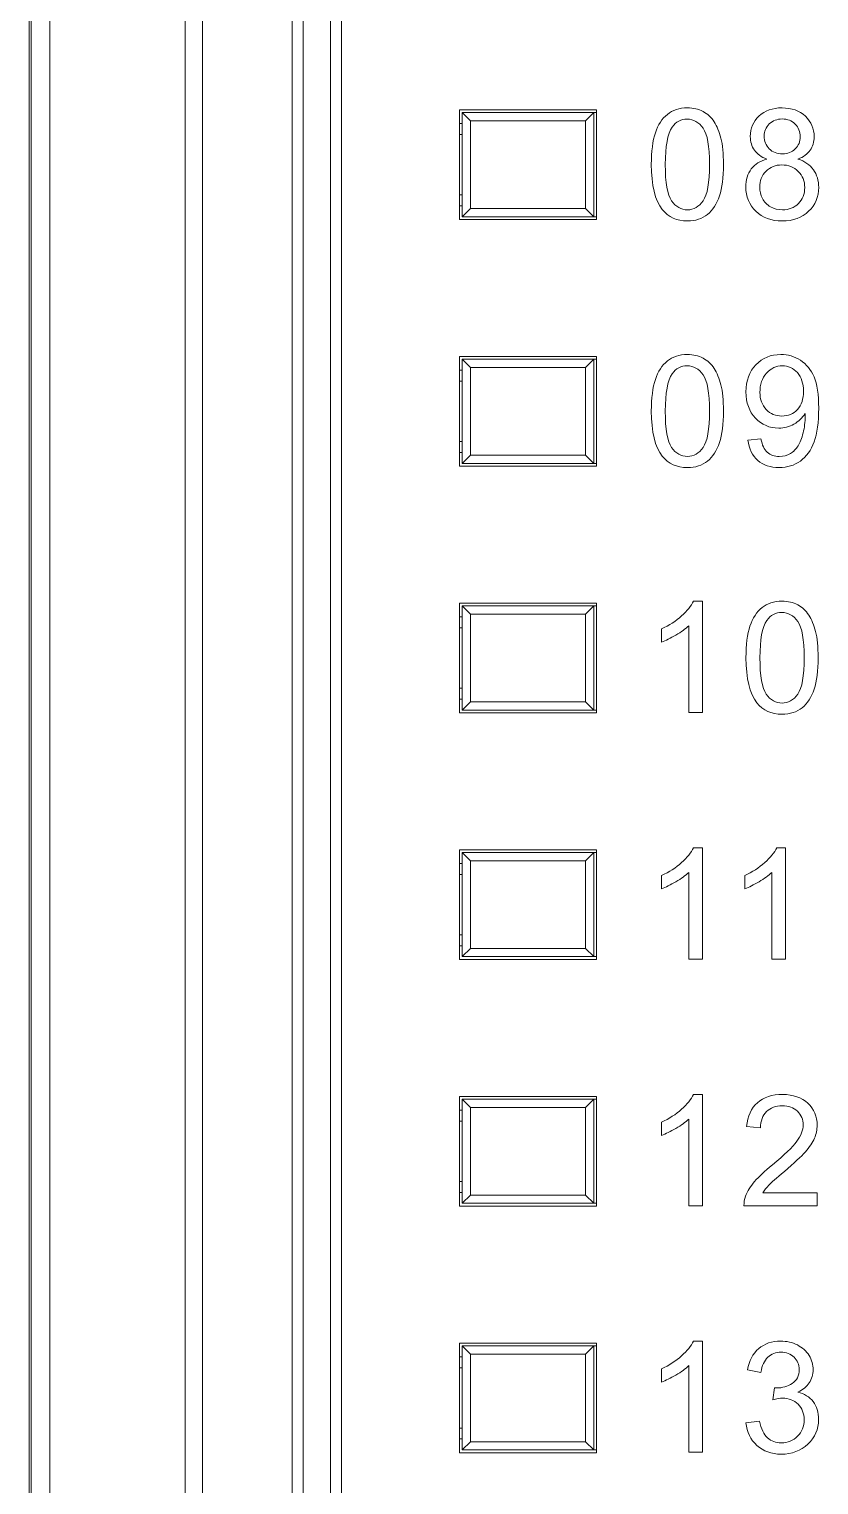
# Model space of a CAD drawing. Header units: millimetres. Extents: x 33157 to 59611, y -29750 to 1750.
# Drawn here: x 53816.45 to 53830.86, y 1166.9 to 1193.46 of the extents above; entities that cross this region are included whole.
import ezdxf

# ---------------------------------------------------------------- set-up
doc = ezdxf.new("R2010")
doc.units = ezdxf.units.MM
doc.layers.get('0').update_dxf_attribs({"lineweight": 18})

msp = doc.modelspace()

# ---------------------------------------------------------------- linework, layer by layer
at = {"lineweight": 9}
for p, q in [((53816.453, 1242.739), (53816.453, 1144.239)), ((53816.491, 1242.075), (53816.491, 1144.903)), ((53816.833, 1242.075), (53816.833, 1144.903)), ((53819.299, 1237.758), (53819.299, 1149.219)), ((53819.616, 1237.758), (53819.616, 1149.219)), ((53821.253, 1237.489), (53821.253, 1149.489)), ((53821.453, 1237.489), (53821.453, 1149.489)), ((53821.953, 1237.489), (53821.953, 1149.489)), ((53822.153, 1237.489), (53822.153, 1149.489)), ((53824.303, 1191.989), (53824.303, 1189.989)), ((53824.353, 1191.939), (53824.353, 1190.039)), ((53824.503, 1191.789), (53824.503, 1190.189)), ((53826.603, 1191.789), (53826.603, 1190.189)), ((53826.753, 1191.939), (53826.753, 1190.039)), ((53826.803, 1191.989), (53826.803, 1189.989)), ((53824.303, 1187.489), (53824.303, 1185.489)), ((53824.353, 1187.439), (53824.353, 1185.539)), ((53824.503, 1187.289), (53824.503, 1185.689)), ((53826.603, 1187.289), (53826.603, 1185.689)), ((53826.753, 1187.439), (53826.753, 1185.539)), ((53826.803, 1187.489), (53826.803, 1185.489)), ((53824.303, 1182.989), (53824.303, 1180.989)), ((53826.803, 1182.989), (53826.803, 1180.989)), ((53824.353, 1182.939), (53824.353, 1181.039)), ((53824.503, 1182.789), (53824.503, 1181.189)), ((53826.603, 1182.789), (53826.603, 1181.189)), ((53826.753, 1182.939), (53826.753, 1181.039)), ((53824.303, 1178.489), (53824.303, 1176.489)), ((53826.803, 1178.489), (53826.803, 1176.489)), ((53824.353, 1178.439), (53824.353, 1176.539)), ((53824.503, 1178.289), (53824.503, 1176.689)), ((53826.603, 1178.289), (53826.603, 1176.689)), ((53826.753, 1178.439), (53826.753, 1176.539)), ((53824.303, 1173.989), (53824.303, 1171.989)), ((53826.803, 1173.989), (53826.803, 1171.989)), ((53824.353, 1173.939), (53824.353, 1172.039)), ((53824.503, 1173.789), (53824.503, 1172.189)), ((53826.603, 1173.789), (53826.603, 1172.189)), ((53826.753, 1173.939), (53826.753, 1172.039)), ((53824.303, 1169.489), (53824.303, 1167.489)), ((53826.803, 1169.489), (53826.803, 1167.489)), ((53824.353, 1169.439), (53824.353, 1167.539)), ((53824.503, 1169.289), (53824.503, 1167.689)), ((53826.603, 1169.289), (53826.603, 1167.689)), ((53826.753, 1169.439), (53826.753, 1167.539))]:
    msp.add_line(p, q, dxfattribs=at)
for points, knots in [([(53827.803, 1190.993), (53827.803, 1191.232), (53827.828, 1191.424), (53827.877, 1191.57), (53827.926, 1191.716), (53827.999, 1191.829), (53828.096, 1191.907), (53828.192, 1191.986), (53828.314, 1192.025), (53828.461, 1192.025), (53828.569, 1192.025), (53828.664, 1192.003), (53828.746, 1191.96), (53828.828, 1191.916), (53828.896, 1191.853), (53828.949, 1191.771), (53829.001, 1191.689), (53829.043, 1191.589), (53829.073, 1191.47), (53829.103, 1191.352), (53829.118, 1191.193), (53829.118, 1190.993), (53829.118, 1190.756), (53829.094, 1190.564), (53829.045, 1190.418), (53828.997, 1190.272), (53828.924, 1190.16), (53828.827, 1190.081), (53828.731, 1190.001), (53828.608, 1189.962), (53828.461, 1189.962), (53828.266, 1189.962), (53828.114, 1190.031), (53828.003, 1190.17), (53827.87, 1190.339), (53827.803, 1190.613), (53827.803, 1190.993)], [0, 0, 0, 0, 134810.829636, 134810.829636, 134810.829636, 269621.659271, 269621.659271, 269621.659271, 404432.488907, 404432.488907, 404432.488907, 539243.318543, 539243.318543, 539243.318543, 674054.148179, 674054.148179, 674054.148179, 808864.977814, 808864.977814, 808864.977814, 943675.80745, 943675.80745, 943675.80745, 1078486.637086, 1078486.637086, 1078486.637086, 1213297.466721, 1213297.466721, 1213297.466721, 1348108.296357, 1348108.296357, 1348108.296357, 1482919.125993, 1482919.125993, 1482919.125993, 1617729.955629, 1617729.955629, 1617729.955629, 1617729.955629]), ([(53829.912, 1191.091), (53829.809, 1191.129), (53829.733, 1191.183), (53829.683, 1191.253), (53829.634, 1191.323), (53829.609, 1191.406), (53829.609, 1191.504), (53829.609, 1191.651), (53829.661, 1191.774), (53829.767, 1191.874), (53829.872, 1191.975), (53830.013, 1192.025), (53830.188, 1192.025), (53830.364, 1192.025), (53830.506, 1191.974), (53830.613, 1191.871), (53830.721, 1191.769), (53830.774, 1191.644), (53830.774, 1191.497), (53830.774, 1191.403), (53830.75, 1191.321), (53830.701, 1191.252), (53830.652, 1191.183), (53830.578, 1191.129), (53830.477, 1191.091), (53830.601, 1191.051), (53830.695, 1190.986), (53830.759, 1190.896), (53830.824, 1190.806), (53830.856, 1190.699), (53830.856, 1190.573), (53830.856, 1190.401), (53830.795, 1190.256), (53830.673, 1190.138), (53830.551, 1190.021), (53830.39, 1189.962), (53830.191, 1189.962), (53829.992, 1189.962), (53829.832, 1190.021), (53829.71, 1190.139), (53829.588, 1190.257), (53829.527, 1190.404), (53829.527, 1190.581), (53829.527, 1190.712), (53829.56, 1190.822), (53829.627, 1190.91), (53829.694, 1190.999), (53829.789, 1191.059), (53829.912, 1191.091)], [0, 0, 0, 0, 133246.302296, 133246.302296, 133246.302296, 266492.604592, 266492.604592, 266492.604592, 399738.906888, 399738.906888, 399738.906888, 532985.209184, 532985.209184, 532985.209184, 666231.51148, 666231.51148, 666231.51148, 799477.813776, 799477.813776, 799477.813776, 932724.116072, 932724.116072, 932724.116072, 1065970.418368, 1065970.418368, 1065970.418368, 1199216.720664, 1199216.720664, 1199216.720664, 1332463.02296, 1332463.02296, 1332463.02296, 1465709.325256, 1465709.325256, 1465709.325256, 1598955.627552, 1598955.627552, 1598955.627552, 1732201.929848, 1732201.929848, 1732201.929848, 1865448.232144, 1865448.232144, 1865448.232144, 1998694.53444, 1998694.53444, 1998694.53444, 2131940.836736, 2131940.836736, 2131940.836736, 2131940.836736]), ([(53828.057, 1190.992), (53828.057, 1190.66), (53828.096, 1190.438), (53828.173, 1190.329), (53828.251, 1190.22), (53828.347, 1190.165), (53828.461, 1190.165), (53828.575, 1190.165), (53828.671, 1190.22), (53828.748, 1190.33), (53828.826, 1190.44), (53828.864, 1190.66), (53828.864, 1190.992), (53828.864, 1191.325), (53828.826, 1191.546), (53828.748, 1191.655), (53828.671, 1191.764), (53828.574, 1191.819), (53828.458, 1191.819), (53828.344, 1191.819), (53828.253, 1191.771), (53828.185, 1191.674), (53828.1, 1191.551), (53828.057, 1191.324), (53828.057, 1190.992)], [0, 0, 0, 0, 137948.929243, 137948.929243, 137948.929243, 275897.858486, 275897.858486, 275897.858486, 413846.787728, 413846.787728, 413846.787728, 551795.716971, 551795.716971, 551795.716971, 689744.646214, 689744.646214, 689744.646214, 827693.575457, 827693.575457, 827693.575457, 965642.504699, 965642.504699, 965642.504699, 1103591.433942, 1103591.433942, 1103591.433942, 1103591.433942]), ([(53829.863, 1191.513), (53829.863, 1191.417), (53829.893, 1191.339), (53829.954, 1191.278), (53830.015, 1191.217), (53830.095, 1191.187), (53830.194, 1191.187), (53830.291, 1191.187), (53830.369, 1191.217), (53830.429, 1191.277), (53830.49, 1191.337), (53830.52, 1191.411), (53830.52, 1191.499), (53830.52, 1191.59), (53830.489, 1191.667), (53830.427, 1191.729), (53830.364, 1191.791), (53830.286, 1191.822), (53830.191, 1191.822), (53830.096, 1191.822), (53830.017, 1191.791), (53829.955, 1191.731), (53829.894, 1191.67), (53829.863, 1191.597), (53829.863, 1191.513)], [0, 0, 0, 0, 137953.660588, 137953.660588, 137953.660588, 275907.321177, 275907.321177, 275907.321177, 413860.981765, 413860.981765, 413860.981765, 551814.642353, 551814.642353, 551814.642353, 689768.302942, 689768.302942, 689768.302942, 827721.96353, 827721.96353, 827721.96353, 965675.624119, 965675.624119, 965675.624119, 1103629.284707, 1103629.284707, 1103629.284707, 1103629.284707]), ([(53829.781, 1190.579), (53829.781, 1190.508), (53829.797, 1190.439), (53829.83, 1190.373), (53829.863, 1190.307), (53829.913, 1190.256), (53829.98, 1190.22), (53830.046, 1190.184), (53830.118, 1190.165), (53830.193, 1190.165), (53830.313, 1190.165), (53830.411, 1190.203), (53830.487, 1190.279), (53830.564, 1190.356), (53830.602, 1190.453), (53830.602, 1190.57), (53830.602, 1190.69), (53830.563, 1190.788), (53830.484, 1190.866), (53830.405, 1190.945), (53830.305, 1190.984), (53830.185, 1190.984), (53830.068, 1190.984), (53829.971, 1190.945), (53829.895, 1190.868), (53829.819, 1190.791), (53829.781, 1190.694), (53829.781, 1190.579)], [0, 0, 0, 0, 136974.422296, 136974.422296, 136974.422296, 273948.844591, 273948.844591, 273948.844591, 410923.266887, 410923.266887, 410923.266887, 547897.689183, 547897.689183, 547897.689183, 684872.111478, 684872.111478, 684872.111478, 821846.533774, 821846.533774, 821846.533774, 958820.95607, 958820.95607, 958820.95607, 1095795.378366, 1095795.378366, 1095795.378366, 1232769.800661, 1232769.800661, 1232769.800661, 1232769.800661]), ([(53827.803, 1186.493), (53827.803, 1186.732), (53827.828, 1186.924), (53827.877, 1187.07), (53827.926, 1187.216), (53827.999, 1187.329), (53828.096, 1187.407), (53828.192, 1187.486), (53828.314, 1187.525), (53828.461, 1187.525), (53828.569, 1187.525), (53828.664, 1187.503), (53828.746, 1187.46), (53828.828, 1187.416), (53828.896, 1187.353), (53828.949, 1187.271), (53829.001, 1187.189), (53829.043, 1187.089), (53829.073, 1186.97), (53829.103, 1186.852), (53829.118, 1186.693), (53829.118, 1186.493), (53829.118, 1186.256), (53829.094, 1186.064), (53829.045, 1185.918), (53828.997, 1185.772), (53828.924, 1185.66), (53828.827, 1185.581), (53828.731, 1185.501), (53828.608, 1185.462), (53828.461, 1185.462), (53828.266, 1185.462), (53828.114, 1185.531), (53828.003, 1185.67), (53827.87, 1185.839), (53827.803, 1186.113), (53827.803, 1186.493)], [0, 0, 0, 0, 134816.345369, 134816.345369, 134816.345369, 269632.690738, 269632.690738, 269632.690738, 404449.036108, 404449.036108, 404449.036108, 539265.381477, 539265.381477, 539265.381477, 674081.726846, 674081.726846, 674081.726846, 808898.072215, 808898.072215, 808898.072215, 943714.417585, 943714.417585, 943714.417585, 1078530.762954, 1078530.762954, 1078530.762954, 1213347.108323, 1213347.108323, 1213347.108323, 1348163.453692, 1348163.453692, 1348163.453692, 1482979.799062, 1482979.799062, 1482979.799062, 1617796.144431, 1617796.144431, 1617796.144431, 1617796.144431]), ([(53829.566, 1185.964), (53829.566, 1185.964), (53829.803, 1185.984), (53829.803, 1185.984), (53829.824, 1185.872), (53829.862, 1185.791), (53829.919, 1185.741), (53829.976, 1185.691), (53830.049, 1185.665), (53830.138, 1185.665), (53830.214, 1185.665), (53830.281, 1185.683), (53830.339, 1185.718), (53830.397, 1185.753), (53830.444, 1185.799), (53830.48, 1185.858), (53830.516, 1185.916), (53830.547, 1185.995), (53830.572, 1186.095), (53830.597, 1186.194), (53830.609, 1186.295), (53830.609, 1186.398), (53830.609, 1186.409), (53830.609, 1186.426), (53830.608, 1186.448), (53830.558, 1186.369), (53830.491, 1186.304), (53830.405, 1186.255), (53830.319, 1186.206), (53830.226, 1186.182), (53830.126, 1186.182), (53829.959, 1186.182), (53829.818, 1186.242), (53829.703, 1186.364), (53829.587, 1186.485), (53829.53, 1186.644), (53829.53, 1186.843), (53829.53, 1187.048), (53829.59, 1187.213), (53829.711, 1187.338), (53829.831, 1187.462), (53829.982, 1187.525), (53830.164, 1187.525), (53830.295, 1187.525), (53830.415, 1187.49), (53830.524, 1187.419), (53830.633, 1187.348), (53830.715, 1187.247), (53830.771, 1187.116), (53830.828, 1186.986), (53830.856, 1186.796), (53830.856, 1186.548), (53830.856, 1186.29), (53830.828, 1186.084), (53830.772, 1185.931), (53830.716, 1185.778), (53830.633, 1185.662), (53830.522, 1185.582), (53830.412, 1185.502), (53830.282, 1185.462), (53830.134, 1185.462), (53829.975, 1185.462), (53829.847, 1185.506), (53829.746, 1185.594), (53829.647, 1185.682), (53829.586, 1185.805), (53829.566, 1185.964)], [0, 0, 0, 0, 131968.067503, 131968.067503, 131968.067503, 263936.135006, 263936.135006, 263936.135006, 395904.202509, 395904.202509, 395904.202509, 527872.270012, 527872.270012, 527872.270012, 659840.337515, 659840.337515, 659840.337515, 791808.405019, 791808.405019, 791808.405019, 923776.472522, 923776.472522, 923776.472522, 1055744.540025, 1055744.540025, 1055744.540025, 1187712.607528, 1187712.607528, 1187712.607528, 1319680.675031, 1319680.675031, 1319680.675031, 1451648.742534, 1451648.742534, 1451648.742534, 1583616.810037, 1583616.810037, 1583616.810037, 1715584.87754, 1715584.87754, 1715584.87754, 1847552.945043, 1847552.945043, 1847552.945043, 1979521.012546, 1979521.012546, 1979521.012546, 2111489.080049, 2111489.080049, 2111489.080049, 2243457.147552, 2243457.147552, 2243457.147552, 2375425.215056, 2375425.215056, 2375425.215056, 2507393.282559, 2507393.282559, 2507393.282559, 2639361.350062, 2639361.350062, 2639361.350062, 2771329.417565, 2771329.417565, 2771329.417565, 2903297.485068, 2903297.485068, 2903297.485068, 2903297.485068]), ([(53828.057, 1186.492), (53828.057, 1186.16), (53828.096, 1185.938), (53828.173, 1185.829), (53828.251, 1185.72), (53828.347, 1185.665), (53828.461, 1185.665), (53828.575, 1185.665), (53828.671, 1185.72), (53828.748, 1185.83), (53828.826, 1185.94), (53828.864, 1186.16), (53828.864, 1186.492), (53828.864, 1186.825), (53828.826, 1187.046), (53828.748, 1187.155), (53828.671, 1187.264), (53828.574, 1187.319), (53828.458, 1187.319), (53828.344, 1187.319), (53828.253, 1187.271), (53828.185, 1187.174), (53828.1, 1187.051), (53828.057, 1186.824), (53828.057, 1186.492)], [0, 0, 0, 0, 137954.573152, 137954.573152, 137954.573152, 275909.146304, 275909.146304, 275909.146304, 413863.719456, 413863.719456, 413863.719456, 551818.292609, 551818.292609, 551818.292609, 689772.865761, 689772.865761, 689772.865761, 827727.438913, 827727.438913, 827727.438913, 965682.012065, 965682.012065, 965682.012065, 1103636.585217, 1103636.585217, 1103636.585217, 1103636.585217]), ([(53830.579, 1186.856), (53830.579, 1186.998), (53830.542, 1187.111), (53830.467, 1187.194), (53830.392, 1187.277), (53830.301, 1187.319), (53830.193, 1187.319), (53830.082, 1187.319), (53829.986, 1187.274), (53829.905, 1187.184), (53829.824, 1187.095), (53829.784, 1186.978), (53829.784, 1186.835), (53829.784, 1186.707), (53829.822, 1186.602), (53829.899, 1186.522), (53829.976, 1186.442), (53830.072, 1186.402), (53830.186, 1186.402), (53830.301, 1186.402), (53830.395, 1186.442), (53830.469, 1186.522), (53830.543, 1186.602), (53830.579, 1186.714), (53830.579, 1186.856)], [0, 0, 0, 0, 137958.622994, 137958.622994, 137958.622994, 275917.245988, 275917.245988, 275917.245988, 413875.868981, 413875.868981, 413875.868981, 551834.491975, 551834.491975, 551834.491975, 689793.114969, 689793.114969, 689793.114969, 827751.737963, 827751.737963, 827751.737963, 965710.360956, 965710.360956, 965710.360956, 1103668.98395, 1103668.98395, 1103668.98395, 1103668.98395]), ([(53828.735, 1180.996), (53828.735, 1180.996), (53828.486, 1180.996), (53828.486, 1180.996), (53828.486, 1180.996), (53828.486, 1182.577), (53828.486, 1182.577), (53828.426, 1182.52), (53828.348, 1182.463), (53828.251, 1182.406), (53828.154, 1182.349), (53828.067, 1182.306), (53827.989, 1182.278), (53827.989, 1182.278), (53827.989, 1182.518), (53827.989, 1182.518), (53828.128, 1182.583), (53828.25, 1182.662), (53828.354, 1182.755), (53828.457, 1182.848), (53828.531, 1182.938), (53828.575, 1183.025), (53828.575, 1183.025), (53828.735, 1183.025), (53828.735, 1183.025), (53828.735, 1183.025), (53828.735, 1180.996), (53828.735, 1180.996)], [0, 0, 0, 0, 136977.906999, 136977.906999, 136977.906999, 273955.813998, 273955.813998, 273955.813998, 410933.720996, 410933.720996, 410933.720996, 547911.627995, 547911.627995, 547911.627995, 684889.534994, 684889.534994, 684889.534994, 821867.441993, 821867.441993, 821867.441993, 958845.348992, 958845.348992, 958845.348992, 1095823.25599, 1095823.25599, 1095823.25599, 1232801.162989, 1232801.162989, 1232801.162989, 1232801.162989]), ([(53829.53, 1181.993), (53829.53, 1182.232), (53829.554, 1182.424), (53829.603, 1182.57), (53829.652, 1182.716), (53829.725, 1182.829), (53829.822, 1182.907), (53829.919, 1182.986), (53830.04, 1183.025), (53830.187, 1183.025), (53830.295, 1183.025), (53830.39, 1183.003), (53830.473, 1182.96), (53830.555, 1182.916), (53830.622, 1182.853), (53830.675, 1182.771), (53830.728, 1182.689), (53830.769, 1182.589), (53830.799, 1182.47), (53830.83, 1182.352), (53830.845, 1182.193), (53830.845, 1181.993), (53830.845, 1181.756), (53830.82, 1181.564), (53830.772, 1181.418), (53830.723, 1181.272), (53830.65, 1181.16), (53830.554, 1181.081), (53830.457, 1181.001), (53830.335, 1180.962), (53830.187, 1180.962), (53829.993, 1180.962), (53829.84, 1181.031), (53829.729, 1181.17), (53829.596, 1181.339), (53829.53, 1181.613), (53829.53, 1181.993)], [0, 0, 0, 0, 134826.232394, 134826.232394, 134826.232394, 269652.464787, 269652.464787, 269652.464787, 404478.697181, 404478.697181, 404478.697181, 539304.929574, 539304.929574, 539304.929574, 674131.161968, 674131.161968, 674131.161968, 808957.394361, 808957.394361, 808957.394361, 943783.626755, 943783.626755, 943783.626755, 1078609.859148, 1078609.859148, 1078609.859148, 1213436.091542, 1213436.091542, 1213436.091542, 1348262.323935, 1348262.323935, 1348262.323935, 1483088.556329, 1483088.556329, 1483088.556329, 1617914.788723, 1617914.788723, 1617914.788723, 1617914.788723]), ([(53829.784, 1181.992), (53829.784, 1181.66), (53829.822, 1181.438), (53829.9, 1181.329), (53829.977, 1181.22), (53830.073, 1181.165), (53830.187, 1181.165), (53830.301, 1181.165), (53830.397, 1181.22), (53830.475, 1181.33), (53830.552, 1181.44), (53830.591, 1181.66), (53830.591, 1181.992), (53830.591, 1182.325), (53830.552, 1182.546), (53830.475, 1182.655), (53830.397, 1182.764), (53830.301, 1182.819), (53830.184, 1182.819), (53830.071, 1182.819), (53829.979, 1182.771), (53829.911, 1182.674), (53829.826, 1182.551), (53829.784, 1182.324), (53829.784, 1181.992)], [0, 0, 0, 0, 137964.69008, 137964.69008, 137964.69008, 275929.380161, 275929.380161, 275929.380161, 413894.070241, 413894.070241, 413894.070241, 551858.760321, 551858.760321, 551858.760321, 689823.450401, 689823.450401, 689823.450401, 827788.140482, 827788.140482, 827788.140482, 965752.830562, 965752.830562, 965752.830562, 1103717.520642, 1103717.520642, 1103717.520642, 1103717.520642]), ([(53828.735, 1176.496), (53828.735, 1176.496), (53828.486, 1176.496), (53828.486, 1176.496), (53828.486, 1176.496), (53828.486, 1178.077), (53828.486, 1178.077), (53828.426, 1178.02), (53828.348, 1177.963), (53828.251, 1177.906), (53828.154, 1177.849), (53828.067, 1177.806), (53827.989, 1177.778), (53827.989, 1177.778), (53827.989, 1178.018), (53827.989, 1178.018), (53828.128, 1178.083), (53828.25, 1178.162), (53828.354, 1178.255), (53828.457, 1178.348), (53828.531, 1178.438), (53828.575, 1178.525), (53828.575, 1178.525), (53828.735, 1178.525), (53828.735, 1178.525), (53828.735, 1178.525), (53828.735, 1176.496), (53828.735, 1176.496)], [0, 0, 0, 0, 136983.263697, 136983.263697, 136983.263697, 273966.527394, 273966.527394, 273966.527394, 410949.791091, 410949.791091, 410949.791091, 547933.054788, 547933.054788, 547933.054788, 684916.318485, 684916.318485, 684916.318485, 821899.582182, 821899.582182, 821899.582182, 958882.845879, 958882.845879, 958882.845879, 1095866.109576, 1095866.109576, 1095866.109576, 1232849.373273, 1232849.373273, 1232849.373273, 1232849.373273]), ([(53830.252, 1176.496), (53830.252, 1176.496), (53830.003, 1176.496), (53830.003, 1176.496), (53830.003, 1176.496), (53830.003, 1178.077), (53830.003, 1178.077), (53829.944, 1178.02), (53829.865, 1177.963), (53829.768, 1177.906), (53829.671, 1177.849), (53829.584, 1177.806), (53829.507, 1177.778), (53829.507, 1177.778), (53829.507, 1178.018), (53829.507, 1178.018), (53829.645, 1178.083), (53829.767, 1178.162), (53829.871, 1178.255), (53829.975, 1178.348), (53830.048, 1178.438), (53830.092, 1178.525), (53830.092, 1178.525), (53830.252, 1178.525), (53830.252, 1178.525), (53830.252, 1178.525), (53830.252, 1176.496), (53830.252, 1176.496)], [0, 0, 0, 0, 136987.164028, 136987.164028, 136987.164028, 273974.328057, 273974.328057, 273974.328057, 410961.492085, 410961.492085, 410961.492085, 547948.656113, 547948.656113, 547948.656113, 684935.820141, 684935.820141, 684935.820141, 821922.98417, 821922.98417, 821922.98417, 958910.148198, 958910.148198, 958910.148198, 1095897.312226, 1095897.312226, 1095897.312226, 1232884.476254, 1232884.476254, 1232884.476254, 1232884.476254]), ([(53828.735, 1171.996), (53828.735, 1171.996), (53828.486, 1171.996), (53828.486, 1171.996), (53828.486, 1171.996), (53828.486, 1173.577), (53828.486, 1173.577), (53828.426, 1173.52), (53828.348, 1173.463), (53828.251, 1173.406), (53828.154, 1173.349), (53828.067, 1173.306), (53827.989, 1173.278), (53827.989, 1173.278), (53827.989, 1173.518), (53827.989, 1173.518), (53828.128, 1173.583), (53828.25, 1173.662), (53828.354, 1173.755), (53828.457, 1173.848), (53828.531, 1173.938), (53828.575, 1174.025), (53828.575, 1174.025), (53828.735, 1174.025), (53828.735, 1174.025), (53828.735, 1174.025), (53828.735, 1171.996), (53828.735, 1171.996)], [0, 0, 0, 0, 136988.621088, 136988.621088, 136988.621088, 273977.242176, 273977.242176, 273977.242176, 410965.863264, 410965.863264, 410965.863264, 547954.484352, 547954.484352, 547954.484352, 684943.10544, 684943.10544, 684943.10544, 821931.726528, 821931.726528, 821931.726528, 958920.347616, 958920.347616, 958920.347616, 1095908.968704, 1095908.968704, 1095908.968704, 1232897.589792, 1232897.589792, 1232897.589792, 1232897.589792]), ([(53830.831, 1172.233), (53830.831, 1172.233), (53830.831, 1171.996), (53830.831, 1171.996), (53830.831, 1171.996), (53829.493, 1171.996), (53829.493, 1171.996), (53829.491, 1172.056), (53829.501, 1172.113), (53829.522, 1172.168), (53829.556, 1172.259), (53829.611, 1172.349), (53829.687, 1172.437), (53829.763, 1172.525), (53829.871, 1172.627), (53830.012, 1172.742), (53830.23, 1172.922), (53830.379, 1173.065), (53830.457, 1173.17), (53830.535, 1173.275), (53830.574, 1173.375), (53830.574, 1173.469), (53830.574, 1173.567), (53830.539, 1173.65), (53830.468, 1173.718), (53830.397, 1173.785), (53830.305, 1173.819), (53830.192, 1173.819), (53830.072, 1173.819), (53829.976, 1173.783), (53829.904, 1173.712), (53829.832, 1173.641), (53829.796, 1173.542), (53829.795, 1173.415), (53829.795, 1173.415), (53829.541, 1173.441), (53829.541, 1173.441), (53829.558, 1173.631), (53829.624, 1173.776), (53829.738, 1173.875), (53829.852, 1173.975), (53830.005, 1174.025), (53830.198, 1174.025), (53830.391, 1174.025), (53830.545, 1173.971), (53830.658, 1173.864), (53830.771, 1173.756), (53830.828, 1173.622), (53830.828, 1173.463), (53830.828, 1173.382), (53830.811, 1173.303), (53830.778, 1173.225), (53830.745, 1173.146), (53830.69, 1173.064), (53830.613, 1172.978), (53830.536, 1172.891), (53830.409, 1172.772), (53830.231, 1172.622), (53830.082, 1172.497), (53829.986, 1172.412), (53829.944, 1172.367), (53829.901, 1172.323), (53829.866, 1172.278), (53829.839, 1172.233), (53829.839, 1172.233), (53830.831, 1172.233), (53830.831, 1172.233)], [0, 0, 0, 0, 131982.046076, 131982.046076, 131982.046076, 263964.092152, 263964.092152, 263964.092152, 395946.138228, 395946.138228, 395946.138228, 527928.184303, 527928.184303, 527928.184303, 659910.230379, 659910.230379, 659910.230379, 791892.276455, 791892.276455, 791892.276455, 923874.322531, 923874.322531, 923874.322531, 1055856.368607, 1055856.368607, 1055856.368607, 1187838.414683, 1187838.414683, 1187838.414683, 1319820.460758, 1319820.460758, 1319820.460758, 1451802.506834, 1451802.506834, 1451802.506834, 1583784.55291, 1583784.55291, 1583784.55291, 1715766.598986, 1715766.598986, 1715766.598986, 1847748.645062, 1847748.645062, 1847748.645062, 1979730.691138, 1979730.691138, 1979730.691138, 2111712.737213, 2111712.737213, 2111712.737213, 2243694.783289, 2243694.783289, 2243694.783289, 2375676.829365, 2375676.829365, 2375676.829365, 2507658.875441, 2507658.875441, 2507658.875441, 2639640.921517, 2639640.921517, 2639640.921517, 2771622.967593, 2771622.967593, 2771622.967593, 2903605.013669, 2903605.013669, 2903605.013669, 2903605.013669]), ([(53828.735, 1167.496), (53828.735, 1167.496), (53828.486, 1167.496), (53828.486, 1167.496), (53828.486, 1167.496), (53828.486, 1169.077), (53828.486, 1169.077), (53828.426, 1169.02), (53828.348, 1168.963), (53828.251, 1168.906), (53828.154, 1168.849), (53828.067, 1168.806), (53827.989, 1168.778), (53827.989, 1168.778), (53827.989, 1169.018), (53827.989, 1169.018), (53828.128, 1169.083), (53828.25, 1169.162), (53828.354, 1169.255), (53828.457, 1169.348), (53828.531, 1169.438), (53828.575, 1169.525), (53828.575, 1169.525), (53828.735, 1169.525), (53828.735, 1169.525), (53828.735, 1169.525), (53828.735, 1167.496), (53828.735, 1167.496)], [0, 0, 0, 0, 136993.979172, 136993.979172, 136993.979172, 273987.958343, 273987.958343, 273987.958343, 410981.937515, 410981.937515, 410981.937515, 547975.916687, 547975.916687, 547975.916687, 684969.895858, 684969.895858, 684969.895858, 821963.87503, 821963.87503, 821963.87503, 958957.854202, 958957.854202, 958957.854202, 1095951.833373, 1095951.833373, 1095951.833373, 1232945.812545, 1232945.812545, 1232945.812545, 1232945.812545]), ([(53829.53, 1168.032), (53829.53, 1168.032), (53829.778, 1168.066), (53829.778, 1168.066), (53829.807, 1167.925), (53829.855, 1167.823), (53829.923, 1167.761), (53829.991, 1167.699), (53830.075, 1167.668), (53830.174, 1167.668), (53830.292, 1167.668), (53830.391, 1167.708), (53830.471, 1167.789), (53830.551, 1167.87), (53830.591, 1167.97), (53830.591, 1168.09), (53830.591, 1168.204), (53830.554, 1168.298), (53830.479, 1168.372), (53830.404, 1168.446), (53830.31, 1168.483), (53830.195, 1168.483), (53830.148, 1168.483), (53830.089, 1168.474), (53830.019, 1168.455), (53830.019, 1168.455), (53830.047, 1168.673), (53830.047, 1168.673), (53830.063, 1168.671), (53830.077, 1168.67), (53830.087, 1168.67), (53830.193, 1168.67), (53830.288, 1168.698), (53830.373, 1168.753), (53830.458, 1168.808), (53830.5, 1168.892), (53830.5, 1169.007), (53830.5, 1169.097), (53830.469, 1169.173), (53830.408, 1169.232), (53830.346, 1169.292), (53830.267, 1169.322), (53830.169, 1169.322), (53830.072, 1169.322), (53829.992, 1169.291), (53829.928, 1169.23), (53829.863, 1169.169), (53829.822, 1169.077), (53829.803, 1168.955), (53829.803, 1168.955), (53829.555, 1169), (53829.555, 1169), (53829.586, 1169.167), (53829.654, 1169.296), (53829.762, 1169.388), (53829.869, 1169.479), (53830.003, 1169.525), (53830.163, 1169.525), (53830.273, 1169.525), (53830.375, 1169.501), (53830.467, 1169.454), (53830.561, 1169.407), (53830.632, 1169.343), (53830.681, 1169.261), (53830.73, 1169.179), (53830.754, 1169.093), (53830.754, 1169.001), (53830.754, 1168.914), (53830.731, 1168.835), (53830.684, 1168.763), (53830.637, 1168.692), (53830.568, 1168.635), (53830.476, 1168.593), (53830.595, 1168.565), (53830.688, 1168.508), (53830.754, 1168.421), (53830.82, 1168.335), (53830.853, 1168.225), (53830.853, 1168.095), (53830.853, 1167.919), (53830.789, 1167.769), (53830.66, 1167.646), (53830.531, 1167.523), (53830.369, 1167.462), (53830.172, 1167.462), (53829.995, 1167.462), (53829.848, 1167.515), (53829.73, 1167.621), (53829.613, 1167.727), (53829.546, 1167.864), (53829.53, 1168.032)], [0, 0, 0, 0, 131075.341773, 131075.341773, 131075.341773, 262150.683547, 262150.683547, 262150.683547, 393226.02532, 393226.02532, 393226.02532, 524301.367094, 524301.367094, 524301.367094, 655376.708867, 655376.708867, 655376.708867, 786452.050641, 786452.050641, 786452.050641, 917527.392414, 917527.392414, 917527.392414, 1048602.734188, 1048602.734188, 1048602.734188, 1179678.075961, 1179678.075961, 1179678.075961, 1310753.417735, 1310753.417735, 1310753.417735, 1441828.759508, 1441828.759508, 1441828.759508, 1572904.101282, 1572904.101282, 1572904.101282, 1703979.443055, 1703979.443055, 1703979.443055, 1835054.784829, 1835054.784829, 1835054.784829, 1966130.126602, 1966130.126602, 1966130.126602, 2097205.468376, 2097205.468376, 2097205.468376, 2228280.810149, 2228280.810149, 2228280.810149, 2359356.151923, 2359356.151923, 2359356.151923, 2490431.493696, 2490431.493696, 2490431.493696, 2621506.835469, 2621506.835469, 2621506.835469, 2752582.177243, 2752582.177243, 2752582.177243, 2883657.519016, 2883657.519016, 2883657.519016, 3014732.86079, 3014732.86079, 3014732.86079, 3145808.202563, 3145808.202563, 3145808.202563, 3276883.544337, 3276883.544337, 3276883.544337, 3407958.88611, 3407958.88611, 3407958.88611, 3539034.227884, 3539034.227884, 3539034.227884, 3670109.569657, 3670109.569657, 3670109.569657, 3801184.911431, 3801184.911431, 3801184.911431, 3932260.253204, 3932260.253204, 3932260.253204, 3932260.253204])]:
    msp.add_open_spline(points, degree=3, knots=knots)
for points in [[(53826.803, 1191.989), (53826.803, 1191.989), (53824.303, 1191.989), (53824.303, 1191.989)], [(53824.353, 1191.939), (53824.353, 1191.939), (53826.803, 1191.939), (53826.803, 1191.939)], [(53824.353, 1191.939), (53824.353, 1191.939), (53824.503, 1191.789), (53824.503, 1191.789)], [(53826.603, 1191.789), (53826.603, 1191.789), (53824.503, 1191.789), (53824.503, 1191.789)], [(53826.753, 1191.939), (53826.753, 1191.939), (53826.603, 1191.789), (53826.603, 1191.789)], [(53824.353, 1191.739), (53824.353, 1191.739), (53824.303, 1191.739), (53824.303, 1191.739)], [(53824.353, 1191.539), (53824.353, 1191.539), (53824.303, 1191.539), (53824.303, 1191.539)], [(53824.303, 1190.439), (53824.303, 1190.439), (53824.353, 1190.439), (53824.353, 1190.439)], [(53824.303, 1190.239), (53824.303, 1190.239), (53824.353, 1190.239), (53824.353, 1190.239)], [(53824.353, 1190.039), (53824.353, 1190.039), (53824.503, 1190.189), (53824.503, 1190.189)], [(53824.503, 1190.189), (53824.503, 1190.189), (53826.603, 1190.189), (53826.603, 1190.189)], [(53826.753, 1190.039), (53826.753, 1190.039), (53826.603, 1190.189), (53826.603, 1190.189)], [(53824.303, 1189.989), (53824.303, 1189.989), (53826.803, 1189.989), (53826.803, 1189.989)], [(53824.353, 1190.039), (53824.353, 1190.039), (53826.803, 1190.039), (53826.803, 1190.039)], [(53826.803, 1187.489), (53826.803, 1187.489), (53824.303, 1187.489), (53824.303, 1187.489)], [(53824.353, 1187.239), (53824.353, 1187.239), (53824.303, 1187.239), (53824.303, 1187.239)], [(53824.353, 1187.439), (53824.353, 1187.439), (53826.803, 1187.439), (53826.803, 1187.439)], [(53824.353, 1187.439), (53824.353, 1187.439), (53824.503, 1187.289), (53824.503, 1187.289)], [(53826.603, 1187.289), (53826.603, 1187.289), (53824.503, 1187.289), (53824.503, 1187.289)], [(53826.753, 1187.439), (53826.753, 1187.439), (53826.603, 1187.289), (53826.603, 1187.289)], [(53824.353, 1187.039), (53824.353, 1187.039), (53824.303, 1187.039), (53824.303, 1187.039)], [(53824.303, 1185.939), (53824.303, 1185.939), (53824.353, 1185.939), (53824.353, 1185.939)], [(53824.303, 1185.739), (53824.303, 1185.739), (53824.353, 1185.739), (53824.353, 1185.739)], [(53824.353, 1185.539), (53824.353, 1185.539), (53824.503, 1185.689), (53824.503, 1185.689)], [(53824.503, 1185.689), (53824.503, 1185.689), (53826.603, 1185.689), (53826.603, 1185.689)], [(53826.753, 1185.539), (53826.753, 1185.539), (53826.603, 1185.689), (53826.603, 1185.689)], [(53824.303, 1185.489), (53824.303, 1185.489), (53826.803, 1185.489), (53826.803, 1185.489)], [(53824.353, 1185.539), (53824.353, 1185.539), (53826.803, 1185.539), (53826.803, 1185.539)], [(53826.803, 1182.989), (53826.803, 1182.989), (53824.303, 1182.989), (53824.303, 1182.989)], [(53824.353, 1182.739), (53824.353, 1182.739), (53824.303, 1182.739), (53824.303, 1182.739)], [(53824.353, 1182.939), (53824.353, 1182.939), (53826.803, 1182.939), (53826.803, 1182.939)], [(53824.353, 1182.939), (53824.353, 1182.939), (53824.503, 1182.789), (53824.503, 1182.789)], [(53826.603, 1182.789), (53826.603, 1182.789), (53824.503, 1182.789), (53824.503, 1182.789)], [(53826.753, 1182.939), (53826.753, 1182.939), (53826.603, 1182.789), (53826.603, 1182.789)], [(53824.353, 1182.539), (53824.353, 1182.539), (53824.303, 1182.539), (53824.303, 1182.539)], [(53824.303, 1181.439), (53824.303, 1181.439), (53824.353, 1181.439), (53824.353, 1181.439)], [(53824.303, 1181.239), (53824.303, 1181.239), (53824.353, 1181.239), (53824.353, 1181.239)], [(53824.353, 1181.039), (53824.353, 1181.039), (53824.503, 1181.189), (53824.503, 1181.189)], [(53824.503, 1181.189), (53824.503, 1181.189), (53826.603, 1181.189), (53826.603, 1181.189)], [(53826.753, 1181.039), (53826.753, 1181.039), (53826.603, 1181.189), (53826.603, 1181.189)], [(53824.303, 1180.989), (53824.303, 1180.989), (53826.803, 1180.989), (53826.803, 1180.989)], [(53824.353, 1181.039), (53824.353, 1181.039), (53826.803, 1181.039), (53826.803, 1181.039)], [(53826.803, 1178.489), (53826.803, 1178.489), (53824.303, 1178.489), (53824.303, 1178.489)], [(53824.353, 1178.239), (53824.353, 1178.239), (53824.303, 1178.239), (53824.303, 1178.239)], [(53824.353, 1178.439), (53824.353, 1178.439), (53826.803, 1178.439), (53826.803, 1178.439)], [(53824.353, 1178.439), (53824.353, 1178.439), (53824.503, 1178.289), (53824.503, 1178.289)], [(53826.603, 1178.289), (53826.603, 1178.289), (53824.503, 1178.289), (53824.503, 1178.289)], [(53826.753, 1178.439), (53826.753, 1178.439), (53826.603, 1178.289), (53826.603, 1178.289)], [(53824.353, 1178.039), (53824.353, 1178.039), (53824.303, 1178.039), (53824.303, 1178.039)], [(53824.303, 1176.939), (53824.303, 1176.939), (53824.353, 1176.939), (53824.353, 1176.939)], [(53824.303, 1176.739), (53824.303, 1176.739), (53824.353, 1176.739), (53824.353, 1176.739)], [(53824.353, 1176.539), (53824.353, 1176.539), (53824.503, 1176.689), (53824.503, 1176.689)], [(53824.503, 1176.689), (53824.503, 1176.689), (53826.603, 1176.689), (53826.603, 1176.689)], [(53826.753, 1176.539), (53826.753, 1176.539), (53826.603, 1176.689), (53826.603, 1176.689)], [(53824.303, 1176.489), (53824.303, 1176.489), (53826.803, 1176.489), (53826.803, 1176.489)], [(53824.353, 1176.539), (53824.353, 1176.539), (53826.803, 1176.539), (53826.803, 1176.539)], [(53826.803, 1173.989), (53826.803, 1173.989), (53824.303, 1173.989), (53824.303, 1173.989)], [(53824.353, 1173.739), (53824.353, 1173.739), (53824.303, 1173.739), (53824.303, 1173.739)], [(53824.353, 1173.939), (53824.353, 1173.939), (53826.803, 1173.939), (53826.803, 1173.939)], [(53824.353, 1173.939), (53824.353, 1173.939), (53824.503, 1173.789), (53824.503, 1173.789)], [(53826.603, 1173.789), (53826.603, 1173.789), (53824.503, 1173.789), (53824.503, 1173.789)], [(53826.753, 1173.939), (53826.753, 1173.939), (53826.603, 1173.789), (53826.603, 1173.789)], [(53824.353, 1173.539), (53824.353, 1173.539), (53824.303, 1173.539), (53824.303, 1173.539)], [(53824.303, 1172.439), (53824.303, 1172.439), (53824.353, 1172.439), (53824.353, 1172.439)], [(53824.303, 1172.239), (53824.303, 1172.239), (53824.353, 1172.239), (53824.353, 1172.239)], [(53824.353, 1172.039), (53824.353, 1172.039), (53824.503, 1172.189), (53824.503, 1172.189)], [(53824.503, 1172.189), (53824.503, 1172.189), (53826.603, 1172.189), (53826.603, 1172.189)], [(53826.753, 1172.039), (53826.753, 1172.039), (53826.603, 1172.189), (53826.603, 1172.189)], [(53824.303, 1171.989), (53824.303, 1171.989), (53826.803, 1171.989), (53826.803, 1171.989)], [(53824.353, 1172.039), (53824.353, 1172.039), (53826.803, 1172.039), (53826.803, 1172.039)], [(53826.803, 1169.489), (53826.803, 1169.489), (53824.303, 1169.489), (53824.303, 1169.489)], [(53824.353, 1169.239), (53824.353, 1169.239), (53824.303, 1169.239), (53824.303, 1169.239)], [(53824.353, 1169.439), (53824.353, 1169.439), (53826.803, 1169.439), (53826.803, 1169.439)], [(53824.353, 1169.439), (53824.353, 1169.439), (53824.503, 1169.289), (53824.503, 1169.289)], [(53826.603, 1169.289), (53826.603, 1169.289), (53824.503, 1169.289), (53824.503, 1169.289)], [(53826.753, 1169.439), (53826.753, 1169.439), (53826.603, 1169.289), (53826.603, 1169.289)], [(53824.353, 1169.039), (53824.353, 1169.039), (53824.303, 1169.039), (53824.303, 1169.039)], [(53824.303, 1167.939), (53824.303, 1167.939), (53824.353, 1167.939), (53824.353, 1167.939)], [(53824.303, 1167.739), (53824.303, 1167.739), (53824.353, 1167.739), (53824.353, 1167.739)], [(53824.353, 1167.539), (53824.353, 1167.539), (53824.503, 1167.689), (53824.503, 1167.689)], [(53824.503, 1167.689), (53824.503, 1167.689), (53826.603, 1167.689), (53826.603, 1167.689)], [(53826.753, 1167.539), (53826.753, 1167.539), (53826.603, 1167.689), (53826.603, 1167.689)], [(53824.303, 1167.489), (53824.303, 1167.489), (53826.803, 1167.489), (53826.803, 1167.489)], [(53824.353, 1167.539), (53824.353, 1167.539), (53826.803, 1167.539), (53826.803, 1167.539)]]:
    msp.add_open_spline(points, degree=3, dxfattribs=at)

doc.saveas('drawing.dxf')
